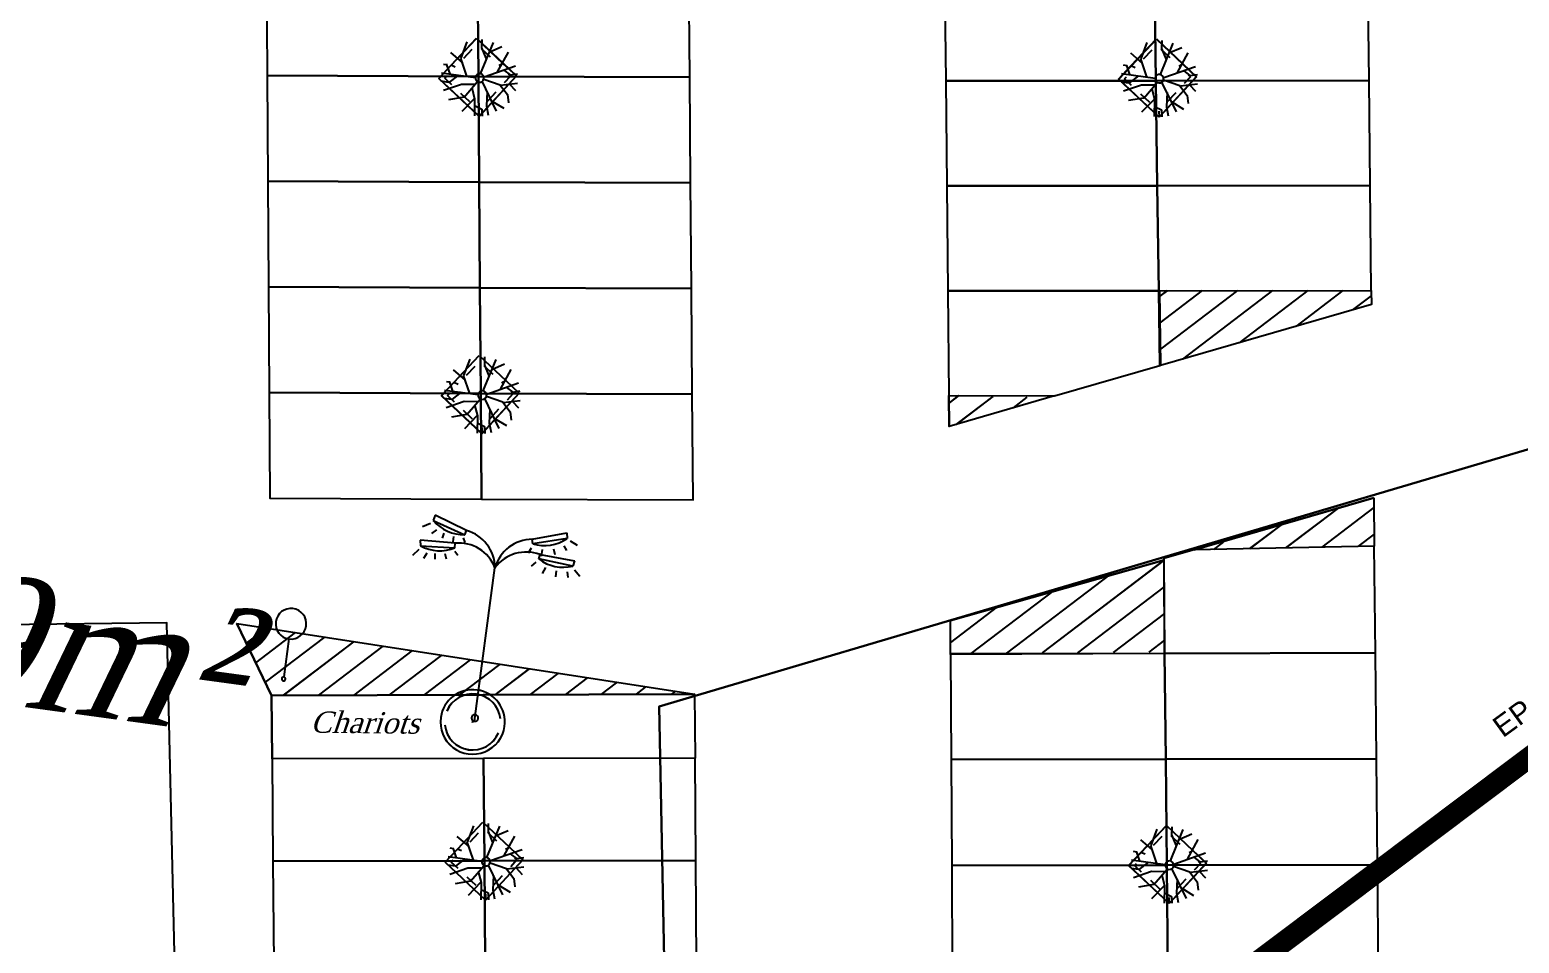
# Model space of a CAD drawing. Header units: metres. Extents: x 19 to 585, y 0 to 337.
# Drawn here: x 431.28 to 466.29, y 137.99 to 159.45 of the extents above; entities that cross this region are included whole.
import ezdxf

# ---------------------------------------------------------------- set-up
doc = ezdxf.new("R2010")
doc.units = ezdxf.units.M
doc.header["$LTSCALE"] = 0.01
doc.linetypes.add('FANTOME', pattern=[2.5, 1.25, -0.25, 0.25, -0.25, 0.25, -0.25])
doc.layers.add('CONTOURS', color=10, linetype='Continuous', plot=False)
doc.layers.add('CONTOURS3', color=40, linetype='Continuous', plot=False)
for name, color, linetype in [('DIA', 12, 'Continuous'), ('ECLAIRAGE', 2, 'Continuous'), ('PARCELLES', 240, 'Continuous'), ('PARKINGS', 4, 'Continuous'), ('RESEAUX-EU-EP', 131, 'FANTOME'), ('SIGNALETIQUE', 2, 'Continuous'), ('Tempo_Doublon_Point', 7, 'Continuous'), ('TEXTES', 6, 'Continuous'), ('VEGETATION', 70, 'Continuous'), ('VOIRIES', 7, 'Continuous'), ('VOIRIES_temp', 7, 'Continuous')]:
    doc.layers.add(name, color=color, linetype=linetype)
doc.styles.add('2', font='times.ttf', dxfattribs={"oblique": 18})
doc.styles.add('9', font='arial.ttf')

# ---------------------------------------------------------------- blocks, each defined once
blk = doc.blocks.new('*X43')
at = {"color": 0}
for p, q in [((721378.645, 146681.196), (721378.19, 146681.651)), ((721378.617, 146680.516), (721377.986, 146681.147)), ((721378.59, 146679.837), (721378.082, 146680.345)), ((721378.562, 146679.157), (721378.177, 146679.542)), ((721378.535, 146678.478), (721378.272, 146678.74)), ((721347.803, 146678.097), (721347.793, 146678.106)), ((721347.789, 146677.403), (721347.37, 146677.822)), ((721378.507, 146677.798), (721378.368, 146677.938)), ((721347.776, 146676.71), (721346.947, 146677.538)), ((721347.762, 146676.016), (721346.524, 146677.254)), ((721378.48, 146677.119), (721378.463, 146677.135)), ((721347.749, 146675.322), (721346.276, 146676.795)), ((721347.736, 146674.629), (721346.391, 146675.973)), ((721347.722, 146673.935), (721346.505, 146675.152)), ((721347.709, 146673.241), (721346.62, 146674.33)), ((721347.695, 146672.548), (721346.734, 146673.509)), ((721347.682, 146671.854), (721346.849, 146672.687)), ((721347.668, 146671.16), (721346.963, 146671.865)), ((721347.655, 146670.467), (721347.078, 146671.044)), ((721347.641, 146669.773), (721347.192, 146670.222)), ((721347.628, 146669.079), (721347.307, 146669.401)), ((721347.615, 146668.386), (721347.421, 146668.579)), ((721347.601, 146667.692), (721347.536, 146667.757)), ((721378.153, 146665.424), (721378.011, 146665.567)), ((721378.133, 146664.738), (721377.626, 146665.244)), ((721378.112, 146664.051), (721377.713, 146664.45)), ((721378.092, 146663.364), (721377.799, 146663.657)), ((721378.072, 146662.678), (721377.886, 146662.863)), ((721355.49, 146661.218), (721354.721, 146661.986)), ((721355.399, 146662.015), (721355.195, 146662.22)), ((721378.051, 146661.991), (721377.972, 146662.07)), ((721350.601, 146660.45), (721349.629, 146661.422)), ((721351.166, 146659.178), (721349.434, 146660.91)), ((721355.58, 146660.42), (721355.289, 146660.711)), ((721351.731, 146657.906), (721349.553, 146660.083)), ((721352.218, 146656.711), (721349.673, 146659.256)), ((721351.599, 146656.623), (721349.793, 146658.429)), ((721350.981, 146656.534), (721349.912, 146657.603)), ((721358.729, 146655.857), (721357.128, 146657.458)), ((721358.617, 146656.677), (721357.731, 146657.562)), ((721358.505, 146657.496), (721358.335, 146657.665)), ((721350.363, 146656.445), (721350.032, 146656.776)), ((721358.841, 146655.038), (721356.958, 146656.921)), ((721358.953, 146654.219), (721357.52, 146655.652)), ((721352.83, 146655.392), (721352.629, 146655.593)), ((721353.409, 146654.106), (721352.76, 146654.755)), ((721359.065, 146653.4), (721358.082, 146654.383)), ((721353.988, 146652.82), (721352.891, 146653.917)), ((721354.112, 146651.989), (721353.022, 146653.079)), ((721359.034, 146652.724), (721358.644, 146653.114)), ((721353.494, 146651.9), (721353.152, 146652.241))]:
    blk.add_line(p, q, dxfattribs=at)
blk = doc.blocks.new('11185$0$ARBRE_3-11', base_point=(100, 100))
for p, q in [((60, 180), (80, 140)), ((80, 170), (80, 188)), ((100, 190), (100, 110)), ((100, 170), (120, 180)), ((120, 179), (120, 188)), ((50, 130), (39, 165)), ((100, 150), (80, 170)), ((100, 130), (140, 150)), ((130, 144), (150, 175)), ((140, 149), (180, 140)), ((50, 106), (16, 131)), ((50, 130), (90, 104)), ((75, 115), (50, 105)), ((80, 140), (84, 109)), ((170, 104), (190, 106)), ((50, 105), (10, 100)), ((28, 85), (12, 82)), ((37, 75), (16, 68)), ((34, 103), (28, 85)), ((28, 50), (93, 93)), ((70, 78), (37, 75)), ((90, 50), (98, 90)), ((104, 90), (140, 20)), ((187, 80), (110, 100)), ((147, 90), (171, 104)), ((163, 86), (180, 58)), ((50, 64), (37, 34)), ((90, 50), (70, 30)), ((90, 49), (100, 10)), ((126, 46), (117, 30)), ((120, 60), (169, 41)), ((70, 30), (51, 25)), ((95, 28), (82, 12)), ((117, 30), (122, 13))]:
    blk.add_line(p, q)
for start, end in [(90, 270), (270, 90)]:
    blk.add_arc((100, 100), 10, start, end)
blk = doc.blocks.new('11185$0$PANEAU_2-33', base_point=(100, 5))
blk.add_line((100, 110), (100, 10))
for centre, radius, start, end in [((100, 150), 40, 90, 270), ((100, 150), 40, 270, 90), ((100, 5), 5, 90, 270), ((100, 5), 5, 270, 90)]:
    blk.add_arc(centre, radius, start, end)

msp = doc.modelspace()

# ---------------------------------------------------------------- linework, layer by layer
at = {"layer": 'CONTOURS'}
msp.add_lwpolyline([(341.639, 173.882), (356.348, 173.882), (356.348, 184.183), (387.119, 184.183), (476.155, 172.831), (475.992, 168.614), (490.278, 167.803), (490.278, 138.125), (454.624, 119.148), (435.114, 119.21), (434.5, 145.519), (417.707, 145.314), (417.912, 120.848), (380.916, 123.165), (375.615, 92.26), (310.379, 94.419)], dxfattribs=at)
at = {"layer": 'CONTOURS3'}
msp.add_lwpolyline([(341.639, 173.882), (356.348, 173.882), (356.348, 184.183), (387.119, 184.183), (476.155, 172.831), (475.992, 168.614), (490.278, 167.803), (490.278, 138.125), (454.624, 119.148), (435.114, 119.21), (434.5, 145.519), (417.707, 145.314), (417.912, 120.848), (380.916, 123.165), (375.615, 92.26), (310.379, 94.419)], dxfattribs=at)
at = {"layer": 'ECLAIRAGE', "flags": 128}
for points in [[(440.702, 147.853), (440.508, 147.774)], [(440.807, 148.049), (440.764, 147.924)], [(440.764, 147.924), (441.506, 147.588)], [(441.546, 147.688), (440.807, 148.049)], [(440.457, 147.462), (440.462, 147.329)], [(441.276, 147.389), (440.457, 147.462)], [(440.84, 147.704), (440.723, 147.614)], [(441.013, 147.628), (440.97, 147.503)], [(441.238, 147.545), (441.221, 147.417)], [(441.275, 147.282), (441.276, 147.389)], [(441.47, 147.514), (441.508, 147.404)], [(441.506, 147.588), (441.546, 147.688)], [(443.092, 147.481), (443.9, 147.635)], [(443.104, 147.374), (443.092, 147.481)], [(443.908, 147.502), (443.104, 147.374)], [(443.9, 147.635), (443.908, 147.502)], [(443.979, 147.441), (444.149, 147.339)], [(440.429, 147.241), (440.276, 147.098)], [(440.462, 147.329), (441.275, 147.282)], [(440.611, 147.151), (440.534, 147.026)], [(440.8, 147.143), (440.805, 147.01)], [(441.04, 147.146), (441.07, 147.02)], [(441.268, 147.2), (441.342, 147.111)], [(443.064, 147.275), (442.996, 147.153)], [(443.247, 147.018), (443.274, 147.122)], [(444.043, 146.85), (443.247, 147.018)], [(443.274, 147.122), (444.083, 146.976)], [(443.322, 147.24), (443.301, 147.085)], [(443.587, 147.257), (443.621, 147.121)], [(443.832, 147.329), (443.896, 147.216)], [(441.732, 143.203), (442.215, 146.811)], [(443.174, 146.939), (443.066, 146.85)], [(443.402, 146.815), (443.327, 146.678)], [(443.655, 146.736), (443.639, 146.597)], [(443.911, 146.715), (443.929, 146.586)], [(444.083, 146.976), (444.043, 146.85)], [(444.087, 146.766), (444.209, 146.611)], [(441.706, 143.186), (441.675, 143.19)], [(441.688, 143.172), (441.693, 143.204)]]:
    msp.add_lwpolyline(points, dxfattribs=at)
for points in [[(440.764, 147.924, 0.232418), (441.506, 147.588)], [(442.215, 146.811, 0.333334), (441.276, 147.389)], [(442.215, 146.811, 0.333334), (441.546, 147.688)], [(443.092, 147.481, 0.333334), (442.215, 146.811)], [(443.104, 147.374, 0.232418), (443.908, 147.502)], [(440.462, 147.329, 0.232418), (441.275, 147.282)], [(443.274, 147.122, 0.333334), (442.215, 146.811)], [(443.247, 147.018, 0.232418), (444.043, 146.85)], [(441.753, 143.358, 1), (441.732, 143.203)], [(441.732, 143.203, 1), (441.753, 143.358)]]:
    msp.add_lwpolyline(points, format="xyb", dxfattribs=at)
at = {"layer": 'PARCELLES'}
msp.add_lwpolyline([(431.239, 76.064), (437.23, 80.114), (441.607, 83.469), (445.346, 86.48), (452.005, 92.329), (454.868, 94.956), (460.209, 100.29), (469.197, 110.146), (469.802, 110.814), (470.05, 111.087), (463.381, 117.661), (446.531, 120.622), (446.071, 143.552), (494.987, 158.024), (497.771, 154.857), (498.69, 145.796), (502.474, 150.031), (515.31, 164.501)], dxfattribs=at)
msp.add_lwpolyline([(494.561, 140.763), (498.69, 145.796), (497.771, 154.857), (494.987, 158.024), (446.071, 143.552), (446.531, 120.622), (463.381, 117.661), (470.05, 111.087), (471.403, 112.579)], close=True, dxfattribs=at)
at = {"layer": 'PARKINGS'}
for points in [[(441.807, 160.84), (436.842, 160.859), (436.858, 158.376), (441.826, 158.358)], [(446.772, 160.822), (441.807, 160.84), (441.826, 158.358), (446.793, 158.339)], [(457.715, 160.723), (452.782, 160.72), (452.808, 158.253), (457.748, 158.256)], [(462.731, 160.726), (457.715, 160.723), (457.748, 158.256), (462.757, 158.259)], [(441.826, 158.358), (436.858, 158.376), (436.875, 155.893), (441.844, 155.875)], [(446.793, 158.339), (441.826, 158.358), (441.844, 155.875), (446.813, 155.856)], [(457.748, 158.256), (452.808, 158.253), (452.833, 155.785), (457.781, 155.789)], [(462.757, 158.259), (457.748, 158.256), (457.781, 155.789), (462.783, 155.792)], [(441.844, 155.875), (436.875, 155.893), (436.892, 153.41), (441.862, 153.392)], [(446.813, 155.856), (441.844, 155.875), (441.862, 153.392), (446.833, 153.373)], [(457.781, 155.789), (452.833, 155.785), (452.858, 153.318), (457.814, 153.321)], [(462.783, 155.792), (457.781, 155.789), (457.814, 153.321), (462.809, 153.324)], [(441.862, 153.392), (436.892, 153.41), (436.908, 150.927), (441.881, 150.909)], [(446.833, 153.373), (441.862, 153.392), (441.881, 150.909), (446.853, 150.89)], [(457.814, 153.321), (452.858, 153.318), (452.883, 150.859), (455.365, 150.848), (457.837, 151.561)], [(441.881, 150.909), (436.908, 150.927), (436.925, 148.444), (441.899, 148.426)], [(446.853, 150.89), (441.881, 150.909), (441.899, 148.426), (446.873, 148.407)], [(462.881, 147.317), (458.647, 147.234), (457.931, 147.026), (457.953, 144.8), (462.905, 144.809)], [(457.953, 144.8), (452.923, 144.792), (452.936, 142.303), (457.978, 142.312)], [(462.905, 144.809), (457.953, 144.8), (457.978, 142.312), (462.929, 142.32)], [(441.949, 142.328), (436.977, 142.322), (436.997, 139.919), (441.968, 139.925)], [(446.916, 142.334), (441.949, 142.328), (441.968, 139.925), (446.935, 139.931)], [(457.978, 142.312), (452.936, 142.303), (452.949, 139.814), (458.002, 139.823)], [(462.929, 142.32), (457.978, 142.312), (458.002, 139.823), (462.953, 139.831)], [(441.968, 139.925), (436.997, 139.919), (437.016, 137.516), (441.987, 137.522)], [(446.935, 139.931), (441.968, 139.925), (441.987, 137.522), (446.953, 137.528)], [(458.002, 139.823), (452.949, 139.814), (452.961, 137.326), (458.027, 137.334)], [(462.953, 139.831), (458.002, 139.823), (458.027, 137.334), (462.977, 137.343)]]:
    msp.add_lwpolyline(points, close=True, dxfattribs=at)
at = {"layer": 'RESEAUX-EU-EP', "const_width": 0.5, "flags": 128}
msp.add_lwpolyline([(459.095, 136.771), (482.666, 154.487)], dxfattribs=at)
at = {"layer": 'Tempo_Doublon_Point'}
msp.add_lwpolyline([(431.239, 76.064), (437.23, 80.114), (441.607, 83.469), (445.346, 86.48), (452.005, 92.329), (454.868, 94.956), (460.209, 100.29), (469.197, 110.146), (469.802, 110.814), (470.05, 111.087), (463.381, 117.661), (446.531, 120.622), (446.071, 143.552), (494.987, 158.024), (497.771, 154.857), (498.69, 145.796), (502.474, 150.031), (515.31, 164.501)], dxfattribs=at)
msp.add_lwpolyline([(494.561, 140.763), (498.69, 145.796), (497.771, 154.857), (494.987, 158.024), (446.071, 143.552), (446.531, 120.622), (463.381, 117.661), (470.05, 111.087), (471.403, 112.579)], close=True, dxfattribs=at)
at = {"layer": 'VOIRIES', "flags": 128}
for points in [[(441.184, 158.618), (441.78, 159.252)], [(441.185, 158.617), (441.78, 159.25)], [(441.186, 158.617), (441.78, 159.249)], [(441.481, 158.787), (441.68, 159)], [(441.78, 159.252), (442.404, 158.664)], [(441.78, 159.25), (442.403, 158.663)], [(441.78, 159.249), (442.402, 158.664)], [(441.887, 159.014), (442.1, 158.814)], [(457.162, 158.602), (457.758, 159.236)], [(457.163, 158.6), (457.758, 159.234)], [(457.164, 158.6), (457.758, 159.233)], [(457.459, 158.771), (457.659, 158.984)], [(457.758, 159.236), (458.383, 158.648)], [(457.758, 159.234), (458.382, 158.647)], [(457.758, 159.233), (458.381, 158.647)], [(457.865, 158.998), (458.078, 158.798)], [(440.893, 158.307), (441.184, 158.618)], [(440.894, 158.308), (441.185, 158.617)], [(440.896, 158.308), (441.186, 158.617)], [(441.281, 158.574), (441.184, 158.618)], [(442.313, 158.613), (442.404, 158.664)], [(442.402, 158.664), (442.718, 158.366)], [(442.403, 158.663), (442.72, 158.366)], [(442.404, 158.664), (442.721, 158.366)], [(456.872, 158.291), (457.162, 158.602)], [(456.873, 158.292), (457.163, 158.6)], [(456.875, 158.292), (457.164, 158.6)], [(457.259, 158.558), (457.162, 158.602)], [(458.291, 158.597), (458.383, 158.648)], [(458.381, 158.647), (458.696, 158.35)], [(458.382, 158.647), (458.698, 158.35)], [(458.383, 158.648), (458.699, 158.35)], [(441.844, 157.416), (440.893, 158.307)], [(441.844, 157.418), (440.894, 158.308)], [(441.844, 157.419), (440.896, 158.308)], [(441.034, 158.312), (441.08, 158.36)], [(441.199, 158.158), (441.034, 158.312)], [(442.721, 158.366), (441.844, 157.416)], [(442.718, 158.366), (441.844, 157.419)], [(442.72, 158.366), (441.844, 157.418)], [(442.58, 158.361), (442.433, 158.202)], [(442.526, 158.413), (442.58, 158.361)], [(457.822, 157.399), (456.872, 158.291)], [(457.822, 157.401), (456.873, 158.292)], [(457.822, 157.402), (456.875, 158.292)], [(457.013, 158.296), (457.059, 158.344)], [(457.177, 158.141), (457.013, 158.296)], [(458.699, 158.35), (457.822, 157.399)], [(458.696, 158.35), (457.822, 157.402)], [(458.698, 158.35), (457.822, 157.401)], [(458.558, 158.345), (458.412, 158.186)], [(458.504, 158.396), (458.558, 158.345)], [(441.625, 157.757), (441.412, 157.958)], [(442.235, 157.987), (442.037, 157.773)], [(457.603, 157.741), (457.39, 157.942)], [(458.214, 157.971), (458.015, 157.757)], [(441.839, 157.558), (441.844, 157.416)], [(457.817, 157.541), (457.822, 157.399)], [(441.249, 151.165), (441.846, 151.799)], [(441.25, 151.163), (441.845, 151.797)], [(441.251, 151.163), (441.845, 151.796)], [(441.845, 151.797), (442.469, 151.21)], [(441.845, 151.796), (442.468, 151.21)], [(441.846, 151.799), (442.47, 151.211)], [(441.546, 151.334), (441.746, 151.547)], [(441.952, 151.561), (442.165, 151.361)], [(440.959, 150.854), (441.249, 151.165)], [(440.96, 150.855), (441.25, 151.163)], [(440.962, 150.855), (441.251, 151.163)], [(441.1, 150.859), (441.146, 150.907)], [(441.346, 151.121), (441.249, 151.165)], [(442.786, 150.913), (441.909, 149.962)], [(442.783, 150.913), (441.909, 149.965)], [(442.785, 150.913), (441.909, 149.964)], [(442.378, 151.16), (442.47, 151.211)], [(442.468, 151.21), (442.783, 150.913)], [(442.469, 151.21), (442.785, 150.913)], [(442.47, 151.211), (442.786, 150.913)], [(442.645, 150.908), (442.499, 150.749)], [(442.591, 150.959), (442.645, 150.908)], [(441.909, 149.962), (440.959, 150.854)], [(441.909, 149.964), (440.96, 150.855)], [(441.909, 149.965), (440.962, 150.855)], [(441.264, 150.704), (441.1, 150.859)], [(442.301, 150.534), (442.102, 150.32)], [(441.69, 150.304), (441.477, 150.505)], [(441.904, 150.104), (441.909, 149.962)], [(441.335, 140.203), (441.931, 140.837)], [(441.336, 140.201), (441.931, 140.835)], [(441.337, 140.201), (441.931, 140.834)], [(441.931, 140.837), (442.555, 140.249)], [(441.931, 140.835), (442.554, 140.248)], [(441.931, 140.834), (442.553, 140.248)], [(457.397, 140.122), (457.994, 140.757)], [(457.398, 140.121), (457.993, 140.755)], [(457.399, 140.121), (457.993, 140.754)], [(457.993, 140.755), (458.617, 140.168)], [(457.993, 140.754), (458.616, 140.168)], [(457.994, 140.757), (458.618, 140.169)], [(441.632, 140.372), (441.831, 140.585)], [(442.038, 140.599), (442.251, 140.399)], [(457.694, 140.292), (457.894, 140.505)], [(458.1, 140.519), (458.313, 140.318)], [(441.044, 139.892), (441.335, 140.203)], [(441.045, 139.893), (441.336, 140.201)], [(441.047, 139.893), (441.337, 140.201)], [(441.432, 140.159), (441.335, 140.203)], [(442.464, 140.198), (442.555, 140.249)], [(442.553, 140.248), (442.869, 139.951)], [(442.554, 140.248), (442.871, 139.951)], [(442.555, 140.249), (442.872, 139.951)], [(457.107, 139.812), (457.397, 140.122)], [(457.108, 139.813), (457.398, 140.121)], [(457.11, 139.812), (457.399, 140.121)], [(457.494, 140.079), (457.397, 140.122)], [(458.526, 140.118), (458.618, 140.169)], [(458.616, 140.168), (458.931, 139.871)], [(458.617, 140.168), (458.933, 139.87)], [(458.618, 140.169), (458.934, 139.87)], [(441.995, 139), (441.044, 139.892)], [(441.995, 139.002), (441.045, 139.893)], [(441.995, 139.003), (441.047, 139.893)], [(441.185, 139.897), (441.231, 139.945)], [(441.35, 139.742), (441.185, 139.897)], [(442.872, 139.951), (441.995, 139)], [(442.869, 139.951), (441.995, 139.003)], [(442.871, 139.951), (441.995, 139.002)], [(442.731, 139.946), (442.584, 139.787)], [(442.676, 139.997), (442.731, 139.946)], [(458.057, 138.92), (457.107, 139.812)], [(458.057, 138.922), (457.108, 139.813)], [(458.057, 138.923), (457.11, 139.812)], [(457.248, 139.817), (457.294, 139.865)], [(457.412, 139.662), (457.248, 139.817)], [(458.931, 139.871), (458.057, 138.923)], [(458.933, 139.87), (458.057, 138.922)], [(458.934, 139.87), (458.057, 138.92)], [(458.793, 139.865), (458.647, 139.707)], [(458.739, 139.917), (458.793, 139.865)], [(441.776, 139.342), (441.563, 139.543)], [(442.386, 139.572), (442.188, 139.358)], [(457.838, 139.262), (457.625, 139.462)], [(458.449, 139.491), (458.25, 139.277)], [(441.99, 139.142), (441.995, 139)], [(458.052, 139.062), (458.057, 138.92)]]:
    msp.add_lwpolyline(points, dxfattribs=at)
at = {"layer": 'VOIRIES'}
for points in [[(457.834, 153.321), (462.809, 153.324), (462.813, 152.996), (457.852, 151.565)], [(452.883, 150.859), (455.365, 150.848), (452.891, 150.134)], [(462.87, 148.458), (462.881, 147.317), (458.647, 147.234)], [(457.937, 146.987), (457.941, 144.8), (452.923, 144.775), (452.919, 145.572)], [(436.151, 145.502), (446.905, 143.842), (436.965, 143.813)], [(436.965, 143.813), (446.905, 143.84), (446.92, 142.334), (436.977, 142.322)]]:
    msp.add_lwpolyline(points, close=True, dxfattribs=at)
at = {"layer": 'VOIRIES', "flags": 128}
for points in [[(442.441, 143.084, 1), (440.94, 143.292)], [(442.344, 143.261, 0.773732), (441.083, 143.442)], [(440.94, 143.292, 1), (442.441, 143.084)], [(441.036, 143.12, 0.776701), (442.297, 142.934)]]:
    msp.add_lwpolyline(points, format="xyb", dxfattribs=at)
at = {"layer": 'VOIRIES_temp'}
for p, q in [((441.184, 158.618), (441.78, 159.252)), ((441.185, 158.617), (441.78, 159.25)), ((441.186, 158.617), (441.78, 159.249)), ((441.481, 158.787), (441.68, 159)), ((441.78, 159.252), (442.404, 158.664)), ((441.78, 159.25), (442.403, 158.663)), ((441.78, 159.249), (442.402, 158.664)), ((441.887, 159.014), (442.1, 158.814)), ((457.162, 158.602), (457.758, 159.236)), ((457.163, 158.6), (457.758, 159.234)), ((457.164, 158.6), (457.758, 159.233)), ((457.459, 158.771), (457.659, 158.984)), ((457.758, 159.236), (458.383, 158.648)), ((457.758, 159.234), (458.382, 158.647)), ((457.758, 159.233), (458.381, 158.647)), ((457.865, 158.998), (458.078, 158.798)), ((440.893, 158.307), (441.184, 158.618)), ((440.894, 158.308), (441.185, 158.617)), ((440.896, 158.308), (441.186, 158.617)), ((441.281, 158.574), (441.184, 158.618)), ((442.313, 158.613), (442.404, 158.664)), ((442.402, 158.664), (442.718, 158.366)), ((442.403, 158.663), (442.72, 158.366)), ((442.404, 158.664), (442.721, 158.366)), ((456.872, 158.291), (457.162, 158.602)), ((456.873, 158.292), (457.163, 158.6)), ((456.875, 158.292), (457.164, 158.6)), ((457.259, 158.558), (457.162, 158.602)), ((458.291, 158.597), (458.383, 158.648)), ((458.381, 158.647), (458.696, 158.35)), ((458.382, 158.647), (458.698, 158.35)), ((458.383, 158.648), (458.699, 158.35)), ((441.844, 157.416), (440.893, 158.307)), ((441.844, 157.418), (440.894, 158.308)), ((441.844, 157.419), (440.896, 158.308)), ((441.034, 158.312), (441.08, 158.36)), ((441.199, 158.158), (441.034, 158.312)), ((442.721, 158.366), (441.844, 157.416)), ((442.718, 158.366), (441.844, 157.419)), ((442.72, 158.366), (441.844, 157.418)), ((442.58, 158.361), (442.433, 158.202)), ((442.526, 158.413), (442.58, 158.361)), ((457.822, 157.399), (456.872, 158.291)), ((457.822, 157.401), (456.873, 158.292)), ((457.822, 157.402), (456.875, 158.292)), ((457.013, 158.296), (457.059, 158.344)), ((457.177, 158.141), (457.013, 158.296)), ((458.699, 158.35), (457.822, 157.399)), ((458.696, 158.35), (457.822, 157.402)), ((458.698, 158.35), (457.822, 157.401)), ((458.558, 158.345), (458.412, 158.186)), ((458.504, 158.396), (458.558, 158.345)), ((441.625, 157.757), (441.412, 157.958)), ((442.235, 157.987), (442.037, 157.773)), ((457.603, 157.741), (457.39, 157.942)), ((458.214, 157.971), (458.015, 157.757)), ((441.839, 157.558), (441.844, 157.416)), ((457.817, 157.541), (457.822, 157.399)), ((457.834, 153.321), (462.809, 153.324)), ((457.834, 153.321), (457.852, 151.565)), ((462.809, 153.324), (462.813, 152.996)), ((462.813, 152.996), (457.852, 151.565)), ((441.249, 151.165), (441.846, 151.799)), ((441.25, 151.163), (441.845, 151.797)), ((441.251, 151.163), (441.845, 151.796)), ((441.845, 151.797), (442.469, 151.21)), ((441.845, 151.796), (442.468, 151.21)), ((441.846, 151.799), (442.47, 151.211)), ((441.546, 151.334), (441.746, 151.547)), ((441.952, 151.561), (442.165, 151.361)), ((440.959, 150.854), (441.249, 151.165)), ((440.96, 150.855), (441.25, 151.163)), ((440.962, 150.855), (441.251, 151.163)), ((441.1, 150.859), (441.146, 150.907)), ((441.346, 151.121), (441.249, 151.165)), ((442.786, 150.913), (441.909, 149.962)), ((442.783, 150.913), (441.909, 149.965)), ((442.785, 150.913), (441.909, 149.964)), ((442.378, 151.16), (442.47, 151.211)), ((442.468, 151.21), (442.783, 150.913)), ((442.469, 151.21), (442.785, 150.913)), ((442.47, 151.211), (442.786, 150.913)), ((442.645, 150.908), (442.499, 150.749)), ((442.591, 150.959), (442.645, 150.908)), ((441.909, 149.962), (440.959, 150.854)), ((441.909, 149.964), (440.96, 150.855)), ((441.909, 149.965), (440.962, 150.855)), ((441.264, 150.704), (441.1, 150.859)), ((442.301, 150.534), (442.102, 150.32)), ((452.883, 150.859), (452.891, 150.134)), ((452.883, 150.859), (455.365, 150.848)), ((455.365, 150.848), (452.891, 150.134)), ((441.69, 150.304), (441.477, 150.505)), ((441.904, 150.104), (441.909, 149.962)), ((462.87, 148.458), (458.647, 147.234)), ((462.87, 148.458), (462.881, 147.317)), ((462.881, 147.317), (458.647, 147.234)), ((457.937, 146.987), (452.919, 145.572)), ((457.937, 146.987), (457.941, 144.8)), ((436.151, 145.502), (436.965, 143.813)), ((436.151, 145.502), (446.905, 143.842)), ((452.923, 144.775), (452.919, 145.572)), ((457.941, 144.8), (452.923, 144.775)), ((446.905, 143.842), (436.965, 143.813)), ((436.965, 143.813), (446.905, 143.84)), ((436.965, 143.813), (436.977, 142.322)), ((446.905, 143.84), (446.92, 142.334)), ((446.92, 142.334), (436.977, 142.322)), ((441.335, 140.203), (441.931, 140.837)), ((441.336, 140.201), (441.931, 140.835)), ((441.337, 140.201), (441.931, 140.834)), ((441.931, 140.837), (442.555, 140.249)), ((441.931, 140.835), (442.554, 140.248)), ((441.931, 140.834), (442.553, 140.248)), ((457.397, 140.122), (457.994, 140.757)), ((457.398, 140.121), (457.993, 140.755)), ((457.399, 140.121), (457.993, 140.754)), ((457.993, 140.755), (458.617, 140.168)), ((457.993, 140.754), (458.616, 140.168)), ((457.994, 140.757), (458.618, 140.169)), ((441.632, 140.372), (441.831, 140.585)), ((442.038, 140.599), (442.251, 140.399)), ((457.694, 140.292), (457.894, 140.505)), ((458.1, 140.519), (458.313, 140.318)), ((441.044, 139.892), (441.335, 140.203)), ((441.045, 139.893), (441.336, 140.201)), ((441.047, 139.893), (441.337, 140.201)), ((441.432, 140.159), (441.335, 140.203)), ((442.464, 140.198), (442.555, 140.249)), ((442.553, 140.248), (442.869, 139.951)), ((442.554, 140.248), (442.871, 139.951)), ((442.555, 140.249), (442.872, 139.951)), ((457.107, 139.812), (457.397, 140.122)), ((457.108, 139.813), (457.398, 140.121)), ((457.11, 139.812), (457.399, 140.121)), ((457.494, 140.079), (457.397, 140.122)), ((458.526, 140.118), (458.618, 140.169)), ((458.616, 140.168), (458.931, 139.871)), ((458.617, 140.168), (458.933, 139.87)), ((458.618, 140.169), (458.934, 139.87)), ((441.995, 139), (441.044, 139.892)), ((441.995, 139.002), (441.045, 139.893)), ((441.995, 139.003), (441.047, 139.893)), ((441.185, 139.897), (441.231, 139.945)), ((441.35, 139.742), (441.185, 139.897)), ((442.872, 139.951), (441.995, 139)), ((442.869, 139.951), (441.995, 139.003)), ((442.871, 139.951), (441.995, 139.002)), ((442.731, 139.946), (442.584, 139.787)), ((442.676, 139.997), (442.731, 139.946)), ((458.057, 138.92), (457.107, 139.812)), ((458.057, 138.922), (457.108, 139.813)), ((458.057, 138.923), (457.11, 139.812)), ((457.248, 139.817), (457.294, 139.865)), ((457.412, 139.662), (457.248, 139.817)), ((458.931, 139.871), (458.057, 138.923)), ((458.933, 139.87), (458.057, 138.922)), ((458.934, 139.87), (458.057, 138.92)), ((458.793, 139.865), (458.647, 139.707)), ((458.739, 139.917), (458.793, 139.865)), ((441.776, 139.342), (441.563, 139.543)), ((442.386, 139.572), (442.188, 139.358)), ((457.838, 139.262), (457.625, 139.462)), ((458.449, 139.491), (458.25, 139.277)), ((441.99, 139.142), (441.995, 139)), ((458.052, 139.062), (458.057, 138.92))]:
    msp.add_line(p, q, dxfattribs=at)
at = {"layer": 'VOIRIES_temp', "color": 0}
for p, q in [((458.01, 153.322), (457.819, 153.177)), ((458.837, 153.323), (457.84, 152.565)), ((459.664, 153.323), (457.861, 151.953)), ((460.49, 153.323), (458.37, 151.712)), ((461.317, 153.324), (459.704, 152.097)), ((462.144, 153.324), (461.037, 152.483)), ((462.81, 153.202), (462.37, 152.868)), ((453.112, 150.856), (452.882, 150.681)), ((453.915, 150.838), (453.049, 150.18)), ((454.717, 150.82), (454.39, 150.571)), ((462.033, 148.215), (460.797, 147.276)), ((462.873, 148.226), (461.645, 147.293)), ((460.68, 147.815), (459.949, 147.26)), ((459.327, 147.415), (459.102, 147.244)), ((462.878, 147.601), (462.493, 147.309)), ((456.688, 146.666), (454.237, 144.803)), ((457.937, 146.987), (455.072, 144.81)), ((457.942, 146.362), (455.908, 144.816)), ((455.352, 146.278), (453.402, 144.796)), ((454.015, 145.89), (452.921, 145.058)), ((457.946, 145.738), (456.743, 144.823)), ((436.151, 145.502), (436.141, 145.494)), ((436.837, 145.395), (436.365, 145.037)), ((437.522, 145.288), (436.589, 144.579)), ((438.208, 145.181), (436.814, 144.122)), ((438.893, 145.074), (437.235, 143.814)), ((439.579, 144.967), (438.065, 143.816)), ((457.951, 145.113), (457.578, 144.83)), ((440.264, 144.86), (438.894, 143.819)), ((440.95, 144.753), (439.724, 143.821)), ((441.635, 144.646), (440.553, 143.824)), ((442.321, 144.539), (441.383, 143.826)), ((443.006, 144.432), (442.213, 143.829)), ((443.692, 144.325), (443.042, 143.831)), ((444.377, 144.218), (443.872, 143.833)), ((445.063, 144.111), (444.701, 143.836)), ((445.748, 144.004), (445.531, 143.838)), ((446.434, 143.897), (446.36, 143.841))]:
    msp.add_line(p, q, dxfattribs=at)
at = {"layer": 'VOIRIES_temp'}
for radius, start, end in [(0.758, 352.111, 172.111), (0.658, 6.403, 157.3241), (0.758, 172.111, 352.111), (0.658, 185.9243, 337.2705)]:
    msp.add_arc((441.691, 143.188), radius, start, end, dxfattribs=at)

# ---------------------------------------------------------------- block references
at = {"layer": 'SIGNALETIQUE', "xscale": 0.00899999999746316, "yscale": 0.008999999991006645, "zscale": 0.009000000000000341, "rotation": 352.4234466779546}
msp.add_blockref('11185$0$PANEAU_2-33', (437.248, 144.201), dxfattribs=at)
at = {"layer": 'VEGETATION', "xscale": 0.01000000000940442, "yscale": 0.01000000000941028, "zscale": 0.01000000000000512, "rotation": 82.23401086028616}
for p in [(441.853, 158.32), (457.831, 158.303), (441.918, 150.866), (442.004, 139.904), (458.066, 139.824)]:
    msp.add_blockref('11185$0$ARBRE_3-11', p, dxfattribs=at)
at = {"layer": 'VOIRIES', "rotation": 82.23401085844482}
msp.add_blockref('*X43', (48295.069, -734406.498), dxfattribs=at)

# ---------------------------------------------------------------- texts
at = {"layer": 'DIA', "style": '2', "oblique": 18}
msp.add_text('V7 S=209m²', height=3, rotation=352.234, dxfattribs=at).set_placement((412.7, 146.056))
at = {"layer": 'RESEAUX-EU-EP', "style": '9'}
msp.add_text('EP %%C 500', height=0.5, rotation=36.039, dxfattribs=at).set_placement((465.901, 142.801))
at = {"layer": 'TEXTES', "style": '2', "oblique": 18}
msp.add_text('Chariots', height=0.5, rotation=359.3722, dxfattribs=at).set_placement((437.871, 142.938))

doc.saveas('drawing.dxf')
